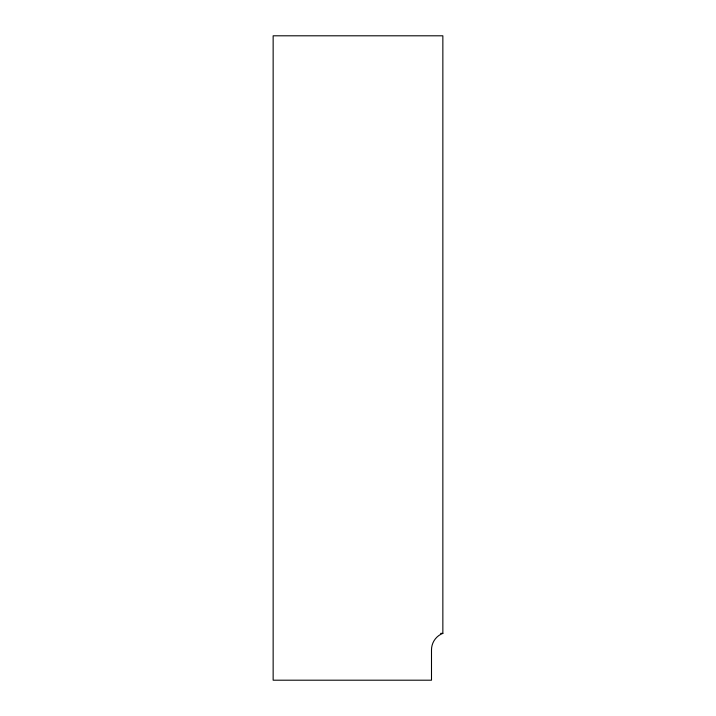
<?xml version="1.0" encoding="UTF-8"?>
<svg xmlns="http://www.w3.org/2000/svg" width="716" height="716" viewBox="0 0 716 716"><rect width="100%" height="100%" fill="white"/><g stroke="black" fill="none" stroke-linecap="round" stroke-linejoin="round"><path stroke-width="1.07" d="M440.635 633.365L442.855 633.365L442.855 35.8L273.145 35.8L273.145 680.2L431.497 680.2L431.497 649.895A17.703 17.703 0 0 1 442.855 633.365"/></g></svg>
